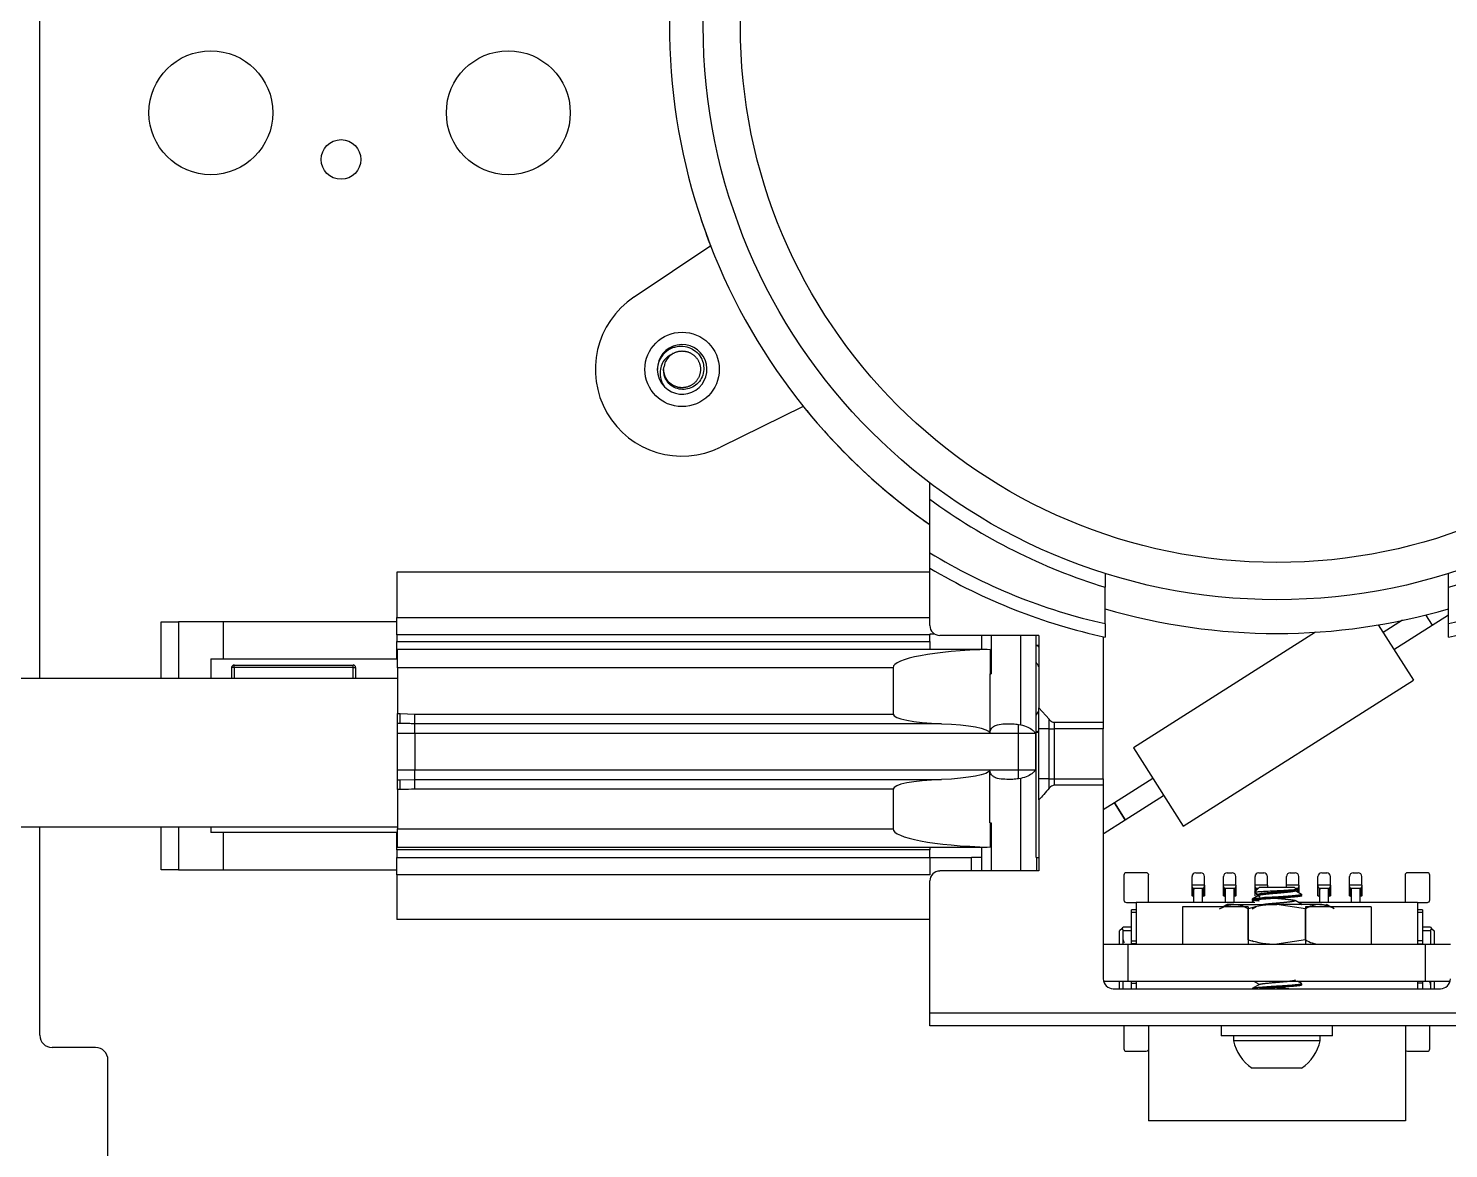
# Model space of a CAD drawing. Extents: x 0.4 to 11.7, y 0 to 8.5.
# Drawn here: x 4.205 to 6.46, y 3.005 to 4.784 of the extents above; entities that cross this region are included whole.
import ezdxf

# ---------------------------------------------------------------- set-up
doc = ezdxf.new("R2010")
doc.units = 0
doc.header["$LTSCALE"] = 0.5
doc.header["$MEASUREMENT"] = 0
doc.layers.add('TANGENT_LINES', color=7, linetype='CONTINUOUS')
doc.layers.add('VISIBLE', color=7, linetype='CONTINUOUS')

msp = doc.modelspace()

# ---------------------------------------------------------------- linework, layer by layer
at = {"layer": 'TANGENT_LINES'}
for p, q in [((4.4436, 3.8416), (4.4436, 3.7522)), ((4.79, 3.8487), (5.6365, 3.8487)), ((4.79, 3.8101), (5.6365, 3.8101)), ((4.5318, 3.7691), (4.5279, 3.7691)), ((4.5318, 3.7691), (4.5318, 3.773)), ((4.5318, 3.7691), (4.5318, 3.7522)), ((4.7208, 3.7691), (4.5318, 3.7691)), ((4.7208, 3.7691), (4.7208, 3.773)), ((4.7208, 3.7691), (4.7247, 3.7691)), ((4.7208, 3.7522), (4.7208, 3.7691)), ((5.5783, 3.7688), (4.7913, 3.7688)), ((4.7913, 3.696), (4.7954, 3.696)), ((4.7954, 3.696), (4.8188, 3.6952)), ((4.7954, 3.6802), (4.7954, 3.696)), ((4.8188, 3.6952), (5.5783, 3.6952)), ((4.8188, 3.6798), (4.8188, 3.6952)), ((4.8188, 3.6645), (4.8188, 3.6798)), ((5.7774, 3.6645), (5.7774, 3.6788)), ((5.826, 3.6717), (5.826, 3.6868)), ((5.8343, 3.6821), (5.8343, 3.6717)), ((4.8188, 3.6645), (4.7913, 3.6645)), ((4.8188, 3.6645), (4.8188, 3.6066)), ((5.7774, 3.6645), (4.8188, 3.6645)), ((5.7774, 3.6066), (5.7774, 3.6645)), ((5.8042, 3.6645), (5.7774, 3.6645)), ((5.8042, 3.6645), (5.8042, 3.6066)), ((5.826, 3.6717), (5.8097, 3.6717)), ((5.826, 3.5925), (5.826, 3.6717)), ((5.826, 3.6717), (5.8343, 3.6717)), ((5.8343, 3.6717), (5.8343, 3.5925)), ((5.9121, 3.6717), (5.8343, 3.6717)), ((4.7913, 3.6066), (4.8188, 3.6066)), ((4.7954, 3.5751), (4.7954, 3.5909)), ((4.8188, 3.6066), (5.7774, 3.6066)), ((4.8188, 3.5912), (4.8188, 3.6066)), ((4.8188, 3.5759), (4.8188, 3.5912)), ((5.7774, 3.6066), (5.8042, 3.6066)), ((5.7774, 3.5923), (5.7774, 3.6066)), ((5.826, 3.5925), (5.8097, 3.5925)), ((5.826, 3.5925), (5.8343, 3.5925)), ((5.826, 3.5773), (5.826, 3.5925)), ((5.8343, 3.5925), (5.9121, 3.5925)), ((5.8343, 3.5925), (5.8343, 3.5821)), ((4.7954, 3.5751), (4.7913, 3.5751)), ((5.5783, 3.5759), (4.8188, 3.5759)), ((4.4436, 3.516), (4.4436, 3.4479)), ((4.7913, 3.5129), (5.5783, 3.5129)), ((5.6365, 3.4794), (4.79, 3.4794)), ((5.6365, 3.4397), (4.79, 3.4397)), ((6.0727, 3.4234), (6.053, 3.4234)), ((6.0548, 3.4185), (6.0548, 3.4054)), ((6.0702, 3.4181), (6.0555, 3.4181)), ((6.071, 3.4185), (6.071, 3.4054)), ((6.1227, 3.4234), (6.103, 3.4234)), ((6.1048, 3.4185), (6.1048, 3.4054)), ((6.1202, 3.4181), (6.1055, 3.4181)), ((6.121, 3.4185), (6.121, 3.4054)), ((6.1727, 3.4234), (6.153, 3.4234)), ((6.1548, 3.4185), (6.1548, 3.4151)), ((6.1578, 3.4181), (6.1555, 3.4181)), ((6.2227, 3.4234), (6.203, 3.4234)), ((6.2202, 3.4181), (6.2175, 3.4181)), ((6.221, 3.4185), (6.221, 3.4123)), ((6.2727, 3.4234), (6.253, 3.4234)), ((6.2548, 3.4185), (6.2548, 3.4054)), ((6.2702, 3.4181), (6.2555, 3.4181)), ((6.271, 3.4185), (6.271, 3.4054)), ((6.3227, 3.4234), (6.303, 3.4234)), ((6.3048, 3.4185), (6.3048, 3.4054)), ((6.3202, 3.4181), (6.3055, 3.4181)), ((6.321, 3.4185), (6.321, 3.4054)), ((5.9645, 3.3802), (5.9566, 3.3802)), ((6.4188, 3.3802), (6.4109, 3.3802)), ((5.9566, 3.3507), (5.9436, 3.3507)), ((6.4318, 3.3507), (6.4188, 3.3507)), ((5.9645, 3.3302), (5.9566, 3.3302)), ((6.4109, 3.3302), (6.4188, 3.3302)), ((5.6365, 3.2208), (6.7389, 3.2208))]:
    msp.add_line(p, q, dxfattribs=at)
for centre, radius, start, end in [((6.1877, 4.7877), 0.9319, 233.7526, 252.9823), ((6.1877, 4.7877), 0.9319, 287.0177, 306.2474), ((6.1118, 4.7253), 0.9082, 238.4563, 257.482), ((6.2636, 4.7253), 0.9082, 282.518, 301.5437)]:
    msp.add_arc(centre, radius, start, end, dxfattribs=at)
msp.add_open_spline([(4.8188, 3.5759), (4.8184, 3.5759), (4.8165, 3.5759), (4.8046, 3.5755), (4.7954, 3.5751)], degree=3, knots=[0, 0, 0, 0, 0.222931, 1, 1, 1, 1], dxfattribs=at)
at = {"layer": 'VISIBLE'}
for p, q in [((4.2231, 3.7522), (4.2231, 6.3232)), ((5.2886, 4.4384), (5.1668, 4.357)), ((5.2253, 4.2755), (5.2285, 4.2769)), ((5.2138, 4.2422), (5.2145, 4.2471)), ((5.4356, 4.1837), (5.3043, 4.1189)), ((5.6367, 4.0361), (5.6367, 4.0622)), ((5.6367, 3.9512), (5.6367, 4.0361)), ((5.6365, 3.8357), (5.6365, 3.9961)), ((5.6367, 3.9268), (5.6367, 3.9512)), ((5.6365, 3.9204), (4.79, 3.9204)), ((4.79, 3.9204), (4.79, 3.8487)), ((5.9149, 3.9185), (5.9149, 3.8966)), ((6.4604, 3.8966), (6.4604, 3.9185)), ((5.9149, 3.8386), (5.9149, 3.8966)), ((6.4604, 3.8386), (6.4604, 3.8966)), ((4.416, 3.7522), (4.416, 3.8416)), ((4.416, 3.8416), (4.4436, 3.8416)), ((4.5145, 3.8416), (4.4436, 3.8416)), ((4.79, 3.8416), (4.5145, 3.8416)), ((4.5145, 3.8416), (4.5145, 3.7826)), ((4.79, 3.8212), (4.79, 3.8487)), ((5.9149, 3.8386), (5.9149, 3.8172)), ((6.3488, 3.8367), (6.4046, 3.7487)), ((6.3872, 3.844), (6.3565, 3.8246)), ((6.3736, 3.7975), (6.4345, 3.8361)), ((6.424, 3.8525), (6.4345, 3.8361)), ((6.424, 3.8525), (6.4345, 3.8361)), ((6.4345, 3.8361), (6.4604, 3.8525)), ((6.4604, 3.8172), (6.4604, 3.8386)), ((4.79, 3.8212), (4.79, 3.8101)), ((5.6365, 3.8212), (4.79, 3.8212)), ((5.6446, 3.822), (5.6365, 3.822)), ((5.6365, 3.822), (5.6365, 3.8212)), ((5.6365, 3.8101), (5.6365, 3.8212)), ((5.8097, 3.82), (5.6523, 3.82)), ((5.7188, 3.82), (5.7188, 3.7983)), ((5.7342, 3.82), (5.7342, 3.759)), ((5.7809, 3.6781), (5.7809, 3.82)), ((5.8054, 3.4676), (5.8054, 3.82)), ((5.8097, 3.82), (5.8097, 3.7051)), ((5.9121, 3.8179), (5.9121, 3.6821)), ((6.2493, 3.8251), (5.9598, 3.6417)), ((4.79, 3.7826), (4.79, 3.8101)), ((4.7913, 3.7983), (5.7278, 3.7983)), ((4.7913, 3.7688), (4.7913, 3.7983)), ((5.6365, 3.8101), (5.6365, 3.7983)), ((5.7278, 3.7983), (5.7322, 3.7979)), ((5.7322, 3.7979), (5.7322, 3.759)), ((5.8054, 3.8043), (5.8097, 3.8043)), ((4.4948, 3.7826), (4.4948, 3.7522)), ((4.4948, 3.7826), (4.5145, 3.7826)), ((4.5145, 3.7826), (4.79, 3.7826)), ((4.5279, 3.7522), (4.5279, 3.7691)), ((4.5318, 3.773), (4.7208, 3.773)), ((4.7247, 3.7691), (4.7247, 3.7522)), ((4.7913, 3.7826), (4.79, 3.7826)), ((4.7913, 3.7688), (4.7913, 3.696)), ((5.5783, 3.7688), (5.5783, 3.6952)), ((0.4438, 3.7522), (4.7913, 3.7522)), ((5.7321, 3.759), (5.7321, 3.6652)), ((5.7321, 3.759), (5.7342, 3.759)), ((6.0388, 3.517), (6.4046, 3.7487)), ((5.8097, 3.7051), (5.826, 3.6868)), ((5.8097, 3.6717), (5.8097, 3.7051)), ((4.7913, 3.6802), (4.7913, 3.696)), ((4.7913, 3.6645), (4.7913, 3.6802)), ((4.7954, 3.6802), (4.7913, 3.6802)), ((4.808, 3.68), (4.7954, 3.6802)), ((5.6552, 3.6798), (4.8188, 3.6798)), ((5.7774, 3.6788), (5.7809, 3.6781)), ((5.8343, 3.6821), (5.9121, 3.6821)), ((5.9121, 3.6821), (5.9121, 3.6717)), ((4.7913, 3.6066), (4.7913, 3.6645)), ((5.8054, 3.6665), (5.8097, 3.6665)), ((5.8097, 3.5925), (5.8097, 3.6717)), ((5.9121, 3.5925), (5.9121, 3.6717)), ((5.9598, 3.6417), (6.0388, 3.517)), ((4.7913, 3.5909), (4.7913, 3.6066)), ((4.7913, 3.5909), (4.7954, 3.5909)), ((4.7913, 3.5751), (4.7913, 3.5909)), ((4.7954, 3.5909), (4.8188, 3.5912)), ((4.8188, 3.5912), (5.6552, 3.5912)), ((5.7321, 3.5227), (5.7321, 3.6059)), ((5.7809, 3.593), (5.7774, 3.5923)), ((5.7809, 3.446), (5.7809, 3.593)), ((5.8097, 3.5591), (5.8097, 3.5925)), ((5.9121, 3.5925), (5.9121, 3.5821)), ((5.9907, 3.5929), (5.9299, 3.5543)), ((4.7913, 3.5751), (4.7913, 3.5129)), ((5.5783, 3.5759), (5.5783, 3.5129)), ((5.9121, 3.5821), (5.8343, 3.5821)), ((5.9121, 3.5821), (5.9121, 3.2747)), ((5.947, 3.5273), (6.0079, 3.5658)), ((5.8097, 3.5591), (5.8097, 3.446)), ((5.9299, 3.5543), (5.9121, 3.5431)), ((5.9299, 3.5543), (5.947, 3.5273)), ((5.947, 3.5273), (5.9299, 3.5543)), ((5.7321, 3.5227), (5.7342, 3.5227)), ((5.7322, 3.5227), (5.7322, 3.4838)), ((5.7342, 3.5227), (5.7342, 3.446)), ((5.9132, 3.5059), (5.947, 3.5273)), ((0.4438, 3.516), (4.7913, 3.516)), ((4.2231, 3.1853), (4.2231, 3.516)), ((4.416, 3.4479), (4.416, 3.516)), ((4.4948, 3.516), (4.4948, 3.507)), ((4.5145, 3.507), (4.4948, 3.507)), ((4.79, 3.507), (4.5145, 3.507)), ((4.5145, 3.507), (4.5145, 3.4479)), ((4.79, 3.507), (4.7913, 3.507)), ((4.79, 3.4794), (4.79, 3.507)), ((4.7913, 3.4834), (4.7913, 3.5129)), ((4.79, 3.4794), (4.79, 3.4672)), ((5.7278, 3.4834), (4.7913, 3.4834)), ((5.6365, 3.4834), (5.6365, 3.4794)), ((5.6365, 3.4676), (5.6365, 3.4794)), ((5.7188, 3.4834), (5.7188, 3.446)), ((5.7322, 3.4838), (5.7278, 3.4834)), ((4.79, 3.4672), (5.6365, 3.4672)), ((4.79, 3.4397), (4.79, 3.4672)), ((5.6365, 3.4676), (5.6365, 3.4397)), ((5.6365, 3.4676), (5.7029, 3.4676)), ((5.7029, 3.446), (5.7029, 3.4676)), ((5.7188, 3.4676), (5.7029, 3.4676)), ((5.8063, 3.446), (5.8063, 3.4676)), ((5.8063, 3.4676), (5.8097, 3.4676)), ((4.4436, 3.4479), (4.416, 3.4479)), ((4.4436, 3.4479), (4.5145, 3.4479)), ((4.5145, 3.4479), (4.79, 3.4479)), ((4.79, 3.4397), (4.79, 3.3692)), ((5.6365, 3.2208), (5.6365, 3.4302)), ((5.8097, 3.446), (5.6523, 3.446)), ((5.9448, 3.4393), (5.9448, 3.3999)), ((5.9802, 3.4432), (5.9487, 3.4432)), ((5.9841, 3.396), (5.9841, 3.4393)), ((6.053, 3.4271), (6.053, 3.4373)), ((6.0589, 3.4432), (6.0668, 3.4432)), ((6.0727, 3.4271), (6.0727, 3.4373)), ((6.103, 3.4271), (6.103, 3.4373)), ((6.1089, 3.4432), (6.1168, 3.4432)), ((6.1227, 3.4271), (6.1227, 3.4373)), ((6.153, 3.4271), (6.153, 3.4373)), ((6.1589, 3.4432), (6.1668, 3.4432)), ((6.1727, 3.4271), (6.1727, 3.4373)), ((6.203, 3.4271), (6.203, 3.4373)), ((6.2089, 3.4432), (6.2168, 3.4432)), ((6.2227, 3.4271), (6.2227, 3.4373)), ((6.253, 3.4271), (6.253, 3.4373)), ((6.2589, 3.4432), (6.2668, 3.4432)), ((6.2727, 3.4271), (6.2727, 3.4373)), ((6.303, 3.4271), (6.303, 3.4373)), ((6.3089, 3.4432), (6.3168, 3.4432)), ((6.3227, 3.4271), (6.3227, 3.4373)), ((6.3912, 3.4393), (6.3912, 3.396)), ((6.4267, 3.4432), (6.3952, 3.4432)), ((6.4306, 3.3999), (6.4306, 3.4393)), ((6.053, 3.4234), (6.053, 3.4271)), ((6.053, 3.4065), (6.053, 3.4234)), ((6.0548, 3.4054), (6.053, 3.4065)), ((6.0555, 3.4181), (6.0548, 3.4185)), ((6.056, 3.396), (6.056, 3.4168)), ((6.0698, 3.396), (6.0698, 3.4168)), ((6.071, 3.4185), (6.0702, 3.4181)), ((6.0727, 3.4065), (6.071, 3.4054)), ((6.0727, 3.4234), (6.0727, 3.4271)), ((6.0727, 3.4234), (6.0727, 3.4065)), ((6.103, 3.4234), (6.103, 3.4271)), ((6.103, 3.4065), (6.103, 3.4234)), ((6.1048, 3.4054), (6.103, 3.4065)), ((6.1055, 3.4181), (6.1048, 3.4185)), ((6.106, 3.396), (6.106, 3.4168)), ((6.1198, 3.396), (6.1198, 3.4168)), ((6.121, 3.4185), (6.1202, 3.4181)), ((6.1227, 3.4065), (6.121, 3.4054)), ((6.1227, 3.4234), (6.1227, 3.4271)), ((6.1227, 3.4234), (6.1227, 3.4065)), ((6.1588, 3.407), (6.1485, 3.401)), ((6.1601, 3.4204), (6.1522, 3.4124)), ((6.1526, 3.4119), (6.159, 3.4081)), ((6.153, 3.4234), (6.153, 3.4271)), ((6.153, 3.4133), (6.153, 3.4234)), ((6.153, 3.4065), (6.153, 3.4116)), ((6.1555, 3.4181), (6.1548, 3.4185)), ((6.156, 3.4163), (6.156, 3.4168)), ((6.156, 3.4074), (6.156, 3.4099)), ((6.1601, 3.4204), (6.2152, 3.4204)), ((6.1727, 3.4234), (6.1727, 3.4271)), ((6.1727, 3.4234), (6.1727, 3.4204)), ((6.203, 3.4234), (6.203, 3.4271)), ((6.203, 3.4204), (6.203, 3.4234)), ((6.2031, 3.415), (6.2123, 3.4132)), ((6.2183, 3.4173), (6.2152, 3.4204)), ((6.2268, 3.4089), (6.2164, 3.4149)), ((6.2198, 3.413), (6.2198, 3.4168)), ((6.221, 3.4185), (6.2202, 3.4181)), ((6.2227, 3.4234), (6.2227, 3.4271)), ((6.2227, 3.4234), (6.2227, 3.4112)), ((6.226, 3.4093), (6.2271, 3.4086)), ((6.253, 3.4234), (6.253, 3.4271)), ((6.253, 3.4065), (6.253, 3.4234)), ((6.2548, 3.4054), (6.253, 3.4065)), ((6.2555, 3.4181), (6.2548, 3.4185)), ((6.256, 3.396), (6.256, 3.4168)), ((6.2698, 3.396), (6.2698, 3.4168)), ((6.271, 3.4185), (6.2702, 3.4181)), ((6.2727, 3.4065), (6.271, 3.4054)), ((6.2727, 3.4234), (6.2727, 3.4271)), ((6.2727, 3.4234), (6.2727, 3.4065)), ((6.303, 3.4234), (6.303, 3.4271)), ((6.303, 3.4065), (6.303, 3.4234)), ((6.3048, 3.4054), (6.303, 3.4065)), ((6.3055, 3.4181), (6.3048, 3.4185)), ((6.306, 3.396), (6.306, 3.4168)), ((6.3198, 3.396), (6.3198, 3.4168)), ((6.321, 3.4185), (6.3202, 3.4181)), ((6.3227, 3.4065), (6.321, 3.4054)), ((6.3227, 3.4234), (6.3227, 3.4271)), ((6.3227, 3.4234), (6.3227, 3.4065)), ((5.9487, 3.396), (5.9645, 3.396)), ((5.9645, 3.3842), (5.9566, 3.3842)), ((5.9566, 3.3802), (5.9566, 3.3842)), ((6.1528, 3.396), (5.9645, 3.396)), ((5.9645, 3.396), (5.9645, 3.3298)), ((6.1422, 3.3889), (6.0377, 3.3889)), ((6.0377, 3.3889), (6.0377, 3.3298)), ((6.0968, 3.3858), (6.107, 3.3906)), ((6.1089, 3.3928), (6.1021, 3.3889)), ((6.1195, 3.3928), (6.1089, 3.3928)), ((6.1324, 3.3905), (6.1195, 3.3928)), ((6.1195, 3.3928), (6.1877, 3.3928)), ((6.1422, 3.3858), (6.1324, 3.3905)), ((6.1422, 3.3889), (6.1422, 3.3298)), ((6.1422, 3.3369), (6.1422, 3.3858)), ((6.1485, 3.3985), (6.1507, 3.3972)), ((6.1548, 3.3889), (6.1486, 3.3853)), ((6.2331, 3.3858), (6.1877, 3.3928)), ((6.2559, 3.3928), (6.1877, 3.3928)), ((6.2268, 3.3931), (6.2168, 3.3989)), ((6.4109, 3.396), (6.2222, 3.396)), ((6.3377, 3.3889), (6.2331, 3.3889)), ((6.2331, 3.3889), (6.2331, 3.3298)), ((6.2331, 3.3369), (6.2331, 3.3858)), ((6.2622, 3.3922), (6.2674, 3.3909)), ((6.2732, 3.3889), (6.2664, 3.3928)), ((6.3377, 3.3889), (6.3377, 3.3298)), ((6.4109, 3.396), (6.4267, 3.396)), ((6.4109, 3.396), (6.4109, 3.3298)), ((6.4188, 3.3842), (6.4109, 3.3842)), ((6.4188, 3.3842), (6.4188, 3.3802)), ((5.6365, 3.3692), (4.79, 3.3692)), ((5.9566, 3.3349), (5.9566, 3.3802)), ((6.4188, 3.3802), (6.4188, 3.3349)), ((5.9419, 3.3549), (5.9377, 3.3507)), ((5.9377, 3.3298), (5.9377, 3.3507)), ((5.9419, 3.3549), (5.9436, 3.3566)), ((5.9419, 3.3549), (5.9436, 3.3566)), ((5.9566, 3.3566), (5.9436, 3.3566)), ((5.9436, 3.3298), (5.9436, 3.3507)), ((6.4318, 3.3566), (6.4188, 3.3566)), ((6.4318, 3.3566), (6.4335, 3.3549)), ((6.4318, 3.3566), (6.4335, 3.3549)), ((6.4318, 3.3507), (6.4318, 3.3298)), ((6.4335, 3.3549), (6.4377, 3.3507)), ((6.4377, 3.3507), (6.4377, 3.3298)), ((5.9121, 3.3298), (5.9515, 3.3298)), ((5.9515, 3.3298), (6.4239, 3.3298)), ((5.9515, 3.2708), (5.9515, 3.3298)), ((5.9566, 3.3302), (5.9566, 3.3349)), ((5.9566, 3.3349), (5.9645, 3.3349)), ((5.9566, 3.3298), (5.9566, 3.3302)), ((6.1485, 3.3355), (6.1507, 3.3342)), ((6.2331, 3.3369), (6.1877, 3.3298)), ((6.4188, 3.3349), (6.4109, 3.3349)), ((6.4188, 3.3349), (6.4188, 3.3302)), ((6.4188, 3.3302), (6.4188, 3.3298)), ((6.4239, 3.2708), (6.4239, 3.3298)), ((6.4239, 3.3298), (6.4633, 3.3298)), ((5.9126, 3.2708), (5.9515, 3.2708)), ((5.9377, 3.259), (5.9377, 3.2708)), ((5.9436, 3.259), (5.9436, 3.2708)), ((5.9515, 3.2708), (6.4239, 3.2708)), ((5.9566, 3.268), (5.9566, 3.2708)), ((5.9645, 3.2708), (5.9645, 3.259)), ((6.2269, 3.2671), (6.2205, 3.2708)), ((6.4109, 3.2708), (6.4109, 3.259)), ((6.4188, 3.2708), (6.4188, 3.268)), ((6.4239, 3.2708), (6.4628, 3.2708)), ((6.4318, 3.2708), (6.4318, 3.259)), ((6.4377, 3.2708), (6.4377, 3.259)), ((5.9278, 3.259), (6.4475, 3.259)), ((5.9566, 3.259), (5.9566, 3.268)), ((5.9566, 3.268), (5.9645, 3.268)), ((6.1589, 3.2653), (6.1585, 3.2651)), ((6.2271, 3.2649), (6.2271, 3.2668)), ((6.4188, 3.268), (6.4109, 3.268)), ((6.4188, 3.268), (6.4188, 3.259)), ((5.6365, 3.1999), (5.6365, 3.2208)), ((6.7389, 3.1999), (5.6365, 3.1999)), ((5.9448, 3.1999), (5.9448, 3.1637)), ((5.9836, 3.1999), (5.9836, 3.0495)), ((6.0991, 3.1999), (6.0991, 3.1842)), ((6.2763, 3.1842), (6.0991, 3.1842)), ((6.1188, 3.1842), (6.1188, 3.1765)), ((6.2566, 3.1765), (6.2566, 3.1842)), ((6.2763, 3.1842), (6.2763, 3.1999)), ((6.3918, 3.1999), (6.3918, 3.0495)), ((6.4306, 3.1637), (6.4306, 3.1999)), ((4.3117, 3.1656), (4.2428, 3.1656)), ((5.9487, 3.1597), (5.9802, 3.1597)), ((6.2566, 3.1765), (6.1188, 3.1765)), ((6.3952, 3.1597), (6.4267, 3.1597)), ((4.3314, 2.9609), (4.3314, 3.146)), ((6.2271, 3.133), (6.1483, 3.133)), ((6.3918, 3.0495), (5.9836, 3.0495))]:
    msp.add_line(p, q, dxfattribs=at)
for centre, radius in [((6.1877, 4.7877), 0.911), ((6.1877, 4.7877), 0.8519), ((4.4948, 4.6499), 0.0984), ((4.9672, 4.6499), 0.0984), ((4.7015, 4.5757), 0.0315), ((5.2432, 4.2424), 0.0591)]:
    msp.add_circle(centre, radius, dxfattribs=at)
for centre, radius, start, end in [((6.1877, 4.7877), 0.9646, 304.8387, 235.1613), ((6.1877, 4.7877), 0.9646, 198.36, 201.234), ((5.2432, 4.2424), 0.1378, 123.7157, 296.2843), ((5.2432, 4.2424), 0.0394, 224.4775, 180), ((5.2424, 4.241), 0.0385, 127.7671, 177.9071), ((5.2432, 4.2424), 0.0291, 126.6021, 170.6639), ((5.2432, 4.2424), 0.0394, 180, 224.4775), ((5.2454, 4.2367), 0.0373, 175.1611, 215.8278), ((6.1877, 4.7877), 0.9646, 218.766, 235.1501), ((6.1118, 4.7253), 0.9291, 239.2445, 257.7681), ((6.2636, 4.7253), 0.9291, 282.2319, 300.7555), ((6.1877, 4.7877), 0.9646, 253.5747, 286.4253), ((5.6523, 3.8357), 0.0157, 180, 270), ((5.7507, 3.7354), 0.0886, 48.1897, 51.0576), ((4.5318, 3.7691), 0.00394, 90, 180), ((4.7208, 3.7691), 0.00394, 0, 90), ((5.7507, 3.7354), 0.0689, 31.0027, 37.3493), ((5.7507, 3.7354), 0.0689, 322.6507, 328.9973), ((5.7507, 3.7354), 0.0886, 308.9424, 311.8103), ((5.9047, 3.5194), 0.016, 297.6328, 302.3524), ((5.6523, 3.4302), 0.0157, 90, 180), ((5.9487, 3.4393), 0.00394, 90, 180), ((5.9802, 3.4393), 0.00394, 360, 90), ((6.0589, 3.4373), 0.00591, 90, 180), ((6.0668, 3.4373), 0.00591, 360, 90), ((6.1089, 3.4373), 0.00591, 90, 180), ((6.1168, 3.4373), 0.00591, 360, 90), ((6.1589, 3.4373), 0.00591, 90, 180), ((6.1668, 3.4373), 0.00591, 360, 90), ((6.2089, 3.4373), 0.00591, 90, 180), ((6.2168, 3.4373), 0.00591, 360, 90), ((6.2589, 3.4373), 0.00591, 90, 180), ((6.2668, 3.4373), 0.00591, 360, 90), ((6.3089, 3.4373), 0.00591, 90, 180), ((6.3168, 3.4373), 0.00591, 360, 90), ((6.3952, 3.4393), 0.00394, 90, 180), ((6.4267, 3.4393), 0.00394, 360, 90), ((5.9487, 3.3999), 0.00394, 180, 270), ((6.1879, 3.2412), 0.1516, 90.0677, 107.5203), ((6.2564, 3.3507), 0.0421, 90.7788, 123.6054), ((6.2529, 3.3428), 0.0501, 59.0696, 86.5461), ((6.4267, 3.3999), 0.00394, 270, 360), ((6.1879, 3.4814), 0.1516, 252.4797, 269.9323), ((6.2564, 3.3719), 0.0421, 236.3946, 269.2212), ((5.9278, 3.2747), 0.0157, 180, 270), ((6.4475, 3.2747), 0.0157, 270, 0), ((4.2428, 3.1853), 0.0197, 180, 270), ((4.3117, 3.146), 0.0197, 0, 90), ((5.9487, 3.1637), 0.00394, 180, 270), ((5.9802, 3.1637), 0.00394, 270, 328.2117), ((6.1877, 3.1915), 0.0705, 192.2749, 236.0572), ((6.1877, 3.1915), 0.0705, 303.9428, 347.7251), ((6.3952, 3.1637), 0.00394, 211.7883, 270), ((6.4267, 3.1637), 0.00394, 270, 360)]:
    msp.add_arc(centre, radius, start, end, dxfattribs=at)
for centre, major_axis, start_param, end_param in [((5.763, 3.7688), (0.1847, 0), 1.738244, 3.141593), ((5.6768, 3.6952), (-0.0985, 0), 0, 1.350263), ((5.6768, 3.5759), (0.0985, 0), 1.79133, 3.141593), ((5.763, 3.5129), (-0.1847, 0), 0, 1.403348)]:
    msp.add_ellipse(centre, major_axis=major_axis, ratio=0.159851, start_param=start_param, end_param=end_param, dxfattribs=at)
at = {"layer": 'VISIBLE', "extrusion": (0, 0, -1)}
for centre, major_axis, start_param, end_param in [((5.6337, 3.6645), (-0.0985, 0), 1.79133, 3.09717), ((5.6337, 3.6066), (0.0985, 0), 0.044423, 1.350263)]:
    msp.add_ellipse(centre, major_axis=major_axis, ratio=0.159851, start_param=start_param, end_param=end_param, dxfattribs=at)
at = {"layer": 'VISIBLE'}
for points, knots in [([(5.2259, 4.2658), (5.2254, 4.2656), (5.224, 4.265), (5.2157, 4.2592), (5.2102, 4.2505), (5.2089, 4.2434), (5.2082, 4.2398)], [0, 0, 0, 0, 0.121136, 0.405092, 0.702245, 1, 1, 1, 1]), ([(5.2188, 4.2715), (5.2204, 4.2726), (5.223, 4.2744), (5.2246, 4.2752), (5.2253, 4.2755)], [0, 0, 0, 0, 0.598924, 1, 1, 1, 1]), ([(5.2285, 4.2769), (5.2306, 4.2776), (5.2354, 4.2793), (5.2482, 4.2796), (5.2598, 4.2751), (5.2694, 4.2682), (5.2753, 4.257), (5.2757, 4.2556), (5.2758, 4.2552)], [0, 0, 0, 0, 0.149107, 0.345659, 0.541735, 0.737911, 0.930277, 1, 1, 1, 1]), ([(5.2154, 4.2313), (5.2148, 4.2339), (5.2137, 4.2383), (5.2138, 4.2411), (5.2138, 4.2422)], [0, 0, 0, 0, 0.583422, 1, 1, 1, 1]), ([(5.2758, 4.2552), (5.2766, 4.2519), (5.2784, 4.2451), (5.2766, 4.2331), (5.2711, 4.2229), (5.2627, 4.2151), (5.2521, 4.2107), (5.2411, 4.2101), (5.2305, 4.2133), (5.2219, 4.2192), (5.2163, 4.2284), (5.2156, 4.2306), (5.2154, 4.2313)], [0, 0, 0, 0, 0.101826, 0.211097, 0.318307, 0.424914, 0.531568, 0.63627, 0.740198, 0.844171, 0.946297, 1, 1, 1, 1]), ([(4.8188, 3.6798), (4.8183, 3.6798), (4.8166, 3.6798), (4.8115, 3.6799), (4.808, 3.68)], [0, 0, 0, 0, 0.319071, 1, 1, 1, 1]), ([(5.7321, 3.6652), (5.7323, 3.6665), (5.7326, 3.6691), (5.7344, 3.6724), (5.7379, 3.6759), (5.7445, 3.6786), (5.7558, 3.6798), (5.7682, 3.6798), (5.7745, 3.6791), (5.7774, 3.6788)], [0, 0, 0, 0, 0.105937, 0.208872, 0.324695, 0.465065, 0.647124, 0.837261, 1, 1, 1, 1]), ([(5.7809, 3.6781), (5.7848, 3.6771), (5.7922, 3.6752), (5.8003, 3.6698), (5.8033, 3.6661), (5.8041, 3.6647), (5.8042, 3.6645), (5.8042, 3.6645)], [0, 0, 0, 0, 0.334647, 0.636279, 0.845836, 0.960863, 1, 1, 1, 1]), ([(5.826, 3.6868), (5.827, 3.6857), (5.829, 3.6836), (5.832, 3.6822), (5.8336, 3.6821), (5.8343, 3.6821)], [0, 0, 0, 0, 0.392269, 0.72453, 1, 1, 1, 1]), ([(5.7774, 3.5923), (5.7745, 3.592), (5.7682, 3.5913), (5.7558, 3.5913), (5.7445, 3.5925), (5.7379, 3.5952), (5.7344, 3.5986), (5.7326, 3.602), (5.7323, 3.6046), (5.7321, 3.6059)], [0, 0, 0, 0, 0.162739, 0.352876, 0.534935, 0.675305, 0.791128, 0.894063, 1, 1, 1, 1]), ([(5.8042, 3.6066), (5.8042, 3.6066), (5.8041, 3.6064), (5.8033, 3.605), (5.8003, 3.6013), (5.7922, 3.5959), (5.7848, 3.594), (5.7809, 3.593)], [0, 0, 0, 0, 0.039137, 0.154164, 0.363721, 0.665353, 1, 1, 1, 1]), ([(5.826, 3.5773), (5.8232, 3.5741), (5.8178, 3.5676), (5.8124, 3.5619), (5.8097, 3.5591)], [0, 0, 0, 0, 0.50976, 1, 1, 1, 1]), ([(5.8343, 3.5821), (5.8332, 3.5819), (5.8311, 3.5816), (5.8283, 3.5799), (5.8267, 3.5782), (5.826, 3.5773)], [0, 0, 0, 0, 0.329535, 0.6576, 1, 1, 1, 1]), ([(6.0555, 3.4181), (6.0552, 3.4183), (6.0545, 3.4189), (6.0537, 3.4201), (6.0531, 3.4217), (6.0531, 3.4228), (6.053, 3.4234)], [0, 0, 0, 0, 0.2316, 0.474947, 0.733651, 1, 1, 1, 1]), ([(6.0548, 3.4185), (6.0552, 3.4183), (6.0558, 3.4178), (6.0559, 3.4171), (6.056, 3.4168)], [0, 0, 0, 0, 0.528277, 1, 1, 1, 1]), ([(6.0698, 3.4168), (6.0698, 3.4171), (6.07, 3.4178), (6.0706, 3.4183), (6.071, 3.4185)], [0, 0, 0, 0, 0.471723, 1, 1, 1, 1]), ([(6.0727, 3.4234), (6.0727, 3.4228), (6.0726, 3.4217), (6.072, 3.4201), (6.0713, 3.4189), (6.0706, 3.4184), (6.0702, 3.4181)], [0, 0, 0, 0, 0.265119, 0.524968, 0.767285, 1, 1, 1, 1]), ([(6.1055, 3.4181), (6.1052, 3.4183), (6.1045, 3.4189), (6.1037, 3.4201), (6.1031, 3.4217), (6.1031, 3.4228), (6.103, 3.4234)], [0, 0, 0, 0, 0.2316, 0.474947, 0.733651, 1, 1, 1, 1]), ([(6.1048, 3.4185), (6.1052, 3.4183), (6.1058, 3.4178), (6.1059, 3.4171), (6.106, 3.4168)], [0, 0, 0, 0, 0.528277, 1, 1, 1, 1]), ([(6.1198, 3.4168), (6.1198, 3.4171), (6.12, 3.4178), (6.1206, 3.4183), (6.121, 3.4185)], [0, 0, 0, 0, 0.471723, 1, 1, 1, 1]), ([(6.1227, 3.4234), (6.1227, 3.4228), (6.1226, 3.4217), (6.122, 3.4201), (6.1213, 3.4189), (6.1206, 3.4184), (6.1202, 3.4181)], [0, 0, 0, 0, 0.265119, 0.524968, 0.767285, 1, 1, 1, 1]), ([(6.1521, 3.4123), (6.1521, 3.4123), (6.1522, 3.4125), (6.1558, 3.4131), (6.1621, 3.4135), (6.1716, 3.4141), (6.1824, 3.4146), (6.1937, 3.4151), (6.2038, 3.4156), (6.2116, 3.4163), (6.2165, 3.4164), (6.2184, 3.4173), (6.2183, 3.4173), (6.2183, 3.4173)], [0, 0, 0, 0, 0.014531, 0.087478, 0.195208, 0.322605, 0.459745, 0.599595, 0.732004, 0.848887, 0.942044, 0.992928, 1, 1, 1, 1]), ([(6.1555, 3.4181), (6.1552, 3.4183), (6.1545, 3.4189), (6.1537, 3.4201), (6.1531, 3.4217), (6.1531, 3.4228), (6.153, 3.4234)], [0, 0, 0, 0, 0.2316, 0.474947, 0.733651, 1, 1, 1, 1]), ([(6.1548, 3.4185), (6.1552, 3.4183), (6.1558, 3.4178), (6.1559, 3.4171), (6.156, 3.4168)], [0, 0, 0, 0, 0.528277, 1, 1, 1, 1]), ([(6.2198, 3.4168), (6.2198, 3.4171), (6.22, 3.4178), (6.2206, 3.4183), (6.221, 3.4185)], [0, 0, 0, 0, 0.471723, 1, 1, 1, 1]), ([(6.2227, 3.4234), (6.2227, 3.4228), (6.2226, 3.4217), (6.222, 3.4201), (6.2213, 3.4189), (6.2206, 3.4184), (6.2202, 3.4181)], [0, 0, 0, 0, 0.265119, 0.524968, 0.767285, 1, 1, 1, 1]), ([(6.2555, 3.4181), (6.2552, 3.4183), (6.2545, 3.4189), (6.2537, 3.4201), (6.2531, 3.4217), (6.2531, 3.4228), (6.253, 3.4234)], [0, 0, 0, 0, 0.2316, 0.474947, 0.733651, 1, 1, 1, 1]), ([(6.2548, 3.4185), (6.2552, 3.4183), (6.2558, 3.4178), (6.2559, 3.4171), (6.256, 3.4168)], [0, 0, 0, 0, 0.528277, 1, 1, 1, 1]), ([(6.2698, 3.4168), (6.2698, 3.4171), (6.27, 3.4178), (6.2706, 3.4183), (6.271, 3.4185)], [0, 0, 0, 0, 0.471723, 1, 1, 1, 1]), ([(6.2727, 3.4234), (6.2727, 3.4228), (6.2726, 3.4217), (6.272, 3.4201), (6.2713, 3.4189), (6.2706, 3.4184), (6.2702, 3.4181)], [0, 0, 0, 0, 0.265119, 0.524968, 0.767285, 1, 1, 1, 1]), ([(6.3055, 3.4181), (6.3052, 3.4183), (6.3045, 3.4189), (6.3037, 3.4201), (6.3031, 3.4217), (6.3031, 3.4228), (6.303, 3.4234)], [0, 0, 0, 0, 0.2316, 0.474947, 0.733651, 1, 1, 1, 1]), ([(6.3048, 3.4185), (6.3052, 3.4183), (6.3058, 3.4178), (6.3059, 3.4171), (6.306, 3.4168)], [0, 0, 0, 0, 0.528277, 1, 1, 1, 1]), ([(6.3198, 3.4168), (6.3198, 3.4171), (6.32, 3.4178), (6.3206, 3.4183), (6.321, 3.4185)], [0, 0, 0, 0, 0.471723, 1, 1, 1, 1]), ([(6.3227, 3.4234), (6.3227, 3.4228), (6.3226, 3.4217), (6.322, 3.4201), (6.3213, 3.4189), (6.3206, 3.4184), (6.3202, 3.4181)], [0, 0, 0, 0, 0.265119, 0.524968, 0.767285, 1, 1, 1, 1]), ([(6.1195, 3.3928), (6.1191, 3.3929), (6.1175, 3.393), (6.1109, 3.3914), (6.106, 3.3902)], [0, 0, 0, 0, 0.26697, 1, 1, 1, 1]), ([(6.107, 3.3906), (6.1096, 3.3913), (6.1142, 3.3927), (6.1179, 3.3928), (6.1195, 3.3928)], [0, 0, 0, 0, 0.549504, 1, 1, 1, 1]), ([(6.2559, 3.3928), (6.2563, 3.3928), (6.2576, 3.3928), (6.2604, 3.3925), (6.2622, 3.3922)], [0, 0, 0, 0, 0.367719, 1, 1, 1, 1]), ([(5.9436, 3.3507), (5.9436, 3.3511), (5.9435, 3.3519), (5.9431, 3.3531), (5.9426, 3.354), (5.9421, 3.3546), (5.9419, 3.3549)], [0, 0, 0, 0, 0.255702, 0.511759, 0.755695, 1, 1, 1, 1]), ([(5.9436, 3.3507), (5.9436, 3.3511), (5.9435, 3.3519), (5.9431, 3.3531), (5.9426, 3.354), (5.9421, 3.3546), (5.9419, 3.3549)], [0, 0, 0, 0, 0.255702, 0.511759, 0.755695, 1, 1, 1, 1]), ([(6.4335, 3.3549), (6.433, 3.3542), (6.4322, 3.3531), (6.4319, 3.3519), (6.4318, 3.3511), (6.4318, 3.3507)], [0, 0, 0, 0, 0.402285, 0.69995, 1, 1, 1, 1]), ([(6.4335, 3.3549), (6.433, 3.3542), (6.4322, 3.3531), (6.4319, 3.3519), (6.4318, 3.3511), (6.4318, 3.3507)], [0, 0, 0, 0, 0.402285, 0.69995, 1, 1, 1, 1]), ([(5.9436, 3.3369), (5.9436, 3.3365), (5.9437, 3.3357), (5.9441, 3.3345), (5.9446, 3.3336), (5.9451, 3.333), (5.9453, 3.3327)], [0, 0, 0, 0, 0.255702, 0.511759, 0.755695, 1, 1, 1, 1]), ([(6.1514, 3.2708), (6.1521, 3.2704), (6.1538, 3.2694), (6.1568, 3.2677), (6.1585, 3.2666)], [0, 0, 0, 0, 0.402723, 1, 1, 1, 1]), ([(6.1585, 3.2651), (6.157, 3.2641), (6.1537, 3.2623), (6.1503, 3.2603), (6.1486, 3.2593)], [0, 0, 0, 0, 0.491182, 1, 1, 1, 1]), ([(6.4318, 3.266), (6.4318, 3.2664), (6.4317, 3.2673), (6.4313, 3.2684), (6.4308, 3.2694), (6.4303, 3.2699), (6.43, 3.2702)], [0, 0, 0, 0, 0.255702, 0.511759, 0.755695, 1, 1, 1, 1])]:
    msp.add_open_spline(points, degree=3, knots=knots, dxfattribs=at)
for points, weights, knots in [([(5.2259, 4.2658), (5.2272, 4.2668), (5.2287, 4.2677), (5.2432, 4.2761), (5.2578, 4.2677), (5.2724, 4.2592), (5.2724, 4.2424), (5.2724, 4.2256), (5.2578, 4.2172), (5.2432, 4.2088), (5.2287, 4.2172), (5.2267, 4.2183), (5.2249, 4.2198), (5.2142, 4.2285), (5.2141, 4.2422)], [0.973018780872, 0.984780444153, 1, 0.866025403784, 1, 0.866025403784, 1, 0.866025403784, 1, 0.866025403784, 1, 0.979066469341, 0.964674667013, 0.887609792878, 0.998119973001], [0.3579555, 0.3579555, 0.3579555, 0.3611111, 0.3611111, 0.3888889, 0.3888889, 0.4166667, 0.4166667, 0.4444444, 0.4444444, 0.4722222, 0.4722222, 0.4765625, 0.4765625, 0.4998037, 0.4998037, 0.4998037]), ([(6.2271, 3.4086), (6.2271, 3.408), (6.2236, 3.4075), (6.2228, 3.4074), (6.2218, 3.4073), (6.2174, 3.4068), (6.2102, 3.4062), (6.2, 3.4053), (6.1877, 3.4046), (6.1835, 3.4044), (6.1795, 3.4041), (6.1738, 3.4038), (6.1687, 3.4034), (6.1627, 3.4029), (6.1581, 3.4025), (6.1555, 3.4022), (6.1536, 3.402), (6.1505, 3.4017), (6.1492, 3.4013), (6.1466, 3.4005), (6.1514, 3.3997), (6.1523, 3.3995), (6.1536, 3.3994), (6.1561, 3.3991), (6.1597, 3.3988)], [0.933012701892, 0.933012701892, 0.976166653059, 0.986778551568, 1, 0.943606432692, 0.93468805133, 0.922418971093, 1, 0.972549963787, 0.956348395707, 0.934561540853, 0.933115501584, 0.931406717458, 0.958102135179, 0.974008718125, 1, 0.960168023717, 0.94402093068, 0.912646210523, 0.970693057078, 0.983253175473, 1, 0.966822444543, 0.95007711157], [0.046875, 0.046875, 0.046875, 0.05105535, 0.05105535, 0.05208333, 0.05208333, 0.05646799, 0.05646799, 0.0625, 0.0625, 0.06463427, 0.06463427, 0.0675043, 0.0675043, 0.07089582, 0.07089582, 0.07291667, 0.07291667, 0.07601364, 0.07601364, 0.08203125, 0.08203125, 0.08333333, 0.08333333, 0.08591292, 0.08591292, 0.08591292]), ([(6.2236, 3.4077), (6.2271, 3.4072), (6.2271, 3.4066), (6.2271, 3.4061), (6.224, 3.4056), (6.223, 3.4054), (6.2218, 3.4053), (6.2177, 3.4048), (6.2111, 3.4043), (6.2037, 3.4037), (6.1946, 3.4031), (6.1912, 3.4029), (6.1877, 3.4027), (6.1841, 3.4025), (6.1805, 3.4022), (6.1747, 3.4019), (6.1695, 3.4015), (6.164, 3.4011), (6.1597, 3.4007), (6.1561, 3.4003), (6.1536, 3.4), (6.1523, 3.3999), (6.1514, 3.3997), (6.1483, 3.3993), (6.1483, 3.3987)], [0.975850319085, 0.933012701892, 0.933012701892, 0.933012701892, 0.971108632108, 0.983529465783, 1, 0.947133830273, 0.935989479168, 0.923759967345, 0.961773031835, 0.976905489404, 1, 0.976077361369, 0.960698023561, 0.936498427708, 0.93345157288, 0.930301669723, 0.949759526419, 0.966506350946, 1, 0.983253175473, 0.970693057078, 0.933012701892, 0.933012701892], [0.10521, 0.10521, 0.10521, 0.109375, 0.109375, 0.11330273, 0.11330273, 0.11458333, 0.11458333, 0.11869373, 0.11869373, 0.12320438, 0.12320438, 0.125, 0.125, 0.12686001, 0.12686001, 0.12978676, 0.12978676, 0.1328125, 0.1328125, 0.13541667, 0.13541667, 0.13671875, 0.13671875, 0.140625, 0.140625, 0.140625]), ([(6.2168, 3.4164), (6.2168, 3.416), (6.2154, 3.4156), (6.2144, 3.4154), (6.2129, 3.4151), (6.2046, 3.4138), (6.1879, 3.4125), (6.1878, 3.4125), (6.1877, 3.4125), (6.1709, 3.4112), (6.1624, 3.4099), (6.1575, 3.4091), (6.1588, 3.4082)], [0.933012701892, 0.933012701892, 0.956777506262, 0.972911825125, 1, 0.866943677592, 0.998176040246, 0.999081726193, 1, 0.866025403784, 1, 0.9164923684, 0.937086928296], [0.046875, 0.046875, 0.046875, 0.0499772, 0.0499772, 0.05208333, 0.05208333, 0.0624286, 0.0624286, 0.0625, 0.0625, 0.07291667, 0.07291667, 0.07940947, 0.07940947, 0.07940947]), ([(6.2166, 3.4148), (6.2172, 3.4144), (6.2161, 3.4139), (6.2152, 3.4135), (6.2129, 3.4132), (6.2095, 3.4126), (6.2038, 3.412), (6.1964, 3.4112), (6.1877, 3.4105), (6.1845, 3.4103), (6.1814, 3.41), (6.1763, 3.4096), (6.172, 3.4091), (6.166, 3.4085), (6.1624, 3.4079), (6.1613, 3.4077), (6.1604, 3.4075), (6.1585, 3.4071), (6.1585, 3.4066), (6.1585, 3.4061), (6.1608, 3.4056)], [0.936615403619, 0.926676679113, 0.944155779419, 0.960333841256, 1, 0.940557915488, 0.933862568207, 0.925467488297, 1, 0.971406699293, 0.955018351889, 0.929783486904, 0.933486572441, 0.938646821852, 1, 0.978496440506, 0.963895728029, 0.933012701892, 0.933012701892, 0.933012701892, 0.970693057078], [0.04566714, 0.04566714, 0.04566714, 0.04899925, 0.04899925, 0.05208333, 0.05208333, 0.05670502, 0.05670502, 0.0625, 0.0625, 0.06472316, 0.06472316, 0.06814639, 0.06814639, 0.07291667, 0.07291667, 0.07458859, 0.07458859, 0.078125, 0.078125, 0.08203125, 0.08203125, 0.08203125]), ([(6.1683, 3.4045), (6.172, 3.4041), (6.1766, 3.4036), (6.1819, 3.4031), (6.1877, 3.4027), (6.1923, 3.4023), (6.1967, 3.4019), (6.202, 3.4014), (6.2064, 3.4009), (6.2103, 3.4004), (6.2129, 3.4), (6.2161, 3.3996), (6.2167, 3.399), (6.2176, 3.3982), (6.2129, 3.3974), (6.211, 3.3971), (6.2084, 3.3968), (6.2042, 3.3963), (6.1987, 3.3957), (6.1934, 3.3952), (6.1877, 3.3948), (6.1752, 3.3938), (6.1666, 3.3927)], [0.942675064423, 0.926652397461, 0.937199408024, 0.949759526419, 1, 0.959398823569, 0.94340612627, 0.924508226364, 0.93997153484, 0.954603288202, 1, 0.945599625254, 0.93537778668, 0.92042577853, 1, 0.966368098732, 0.949621559538, 0.924434218062, 0.937443493365, 0.950240782146, 1, 0.896800216784, 0.952588712789], [0.08656359, 0.08656359, 0.08656359, 0.08984375, 0.08984375, 0.09375, 0.09375, 0.09690678, 0.09690678, 0.10063702, 0.10063702, 0.10416667, 0.10416667, 0.10839635, 0.10839635, 0.11458333, 0.11458333, 0.11719825, 0.11719825, 0.12113117, 0.12113117, 0.125, 0.125, 0.13302389, 0.13302389, 0.13302389]), ([(6.2167, 3.273), (6.2176, 3.2722), (6.2129, 3.2714), (6.2045, 3.2701), (6.1877, 3.2688), (6.1709, 3.2675), (6.1624, 3.2662), (6.1615, 3.266), (6.1608, 3.2659), (6.1585, 3.2654), (6.1585, 3.2649)], [0.93513048705, 0.92110200478, 1, 0.866025403784, 1, 0.866025403784, 1, 0.983253175473, 0.970693057078, 0.933012701892, 0.933012701892], [0.60844893, 0.60844893, 0.60844893, 0.61458333, 0.61458333, 0.625, 0.625, 0.63541667, 0.63541667, 0.63671875, 0.63671875, 0.640625, 0.640625, 0.640625]), ([(6.2271, 3.2668), (6.2271, 3.2661), (6.2218, 3.2655), (6.2104, 3.2642), (6.1877, 3.2629), (6.1812, 3.2625), (6.1751, 3.2621), (6.161, 3.2611), (6.1536, 3.2603), (6.1506, 3.2599), (6.1493, 3.2596)], [0.933012701892, 0.933012701892, 1, 0.866025403784, 1, 0.958000897165, 0.942334019823, 0.90802450662, 1, 0.961521584839, 0.94514569471], [0.609375, 0.609375, 0.609375, 0.61458333, 0.61458333, 0.625, 0.625, 0.62826547, 0.62826547, 0.63541667, 0.63541667, 0.6384084, 0.6384084, 0.6384084]), ([(6.2271, 3.2649), (6.2271, 3.2642), (6.2218, 3.2636), (6.2104, 3.2622), (6.1877, 3.2609), (6.1716, 3.26), (6.1601, 3.259)], [0.933012701892, 0.933012701892, 1, 0.866025403784, 1, 0.901260103778, 0.948063726721], [0.671875, 0.671875, 0.671875, 0.67708333, 0.67708333, 0.6875, 0.6875, 0.69517713, 0.69517713, 0.69517713])]:
    msp.add_rational_spline(points, weights, degree=2, knots=knots, dxfattribs=at)
for points, weights in [([(6.224, 3.3938), (6.2271, 3.3934), (6.2271, 3.3928)], [0.970693057078, 0.933012701892, 0.933012701892]), ([(6.1877, 3.2609), (6.1998, 3.26), (6.2084, 3.2589)], [1, 0.899519052838, 0.949759526419])]:
    msp.add_rational_spline(points, weights, degree=2, dxfattribs=at)

doc.saveas('drawing.dxf')
